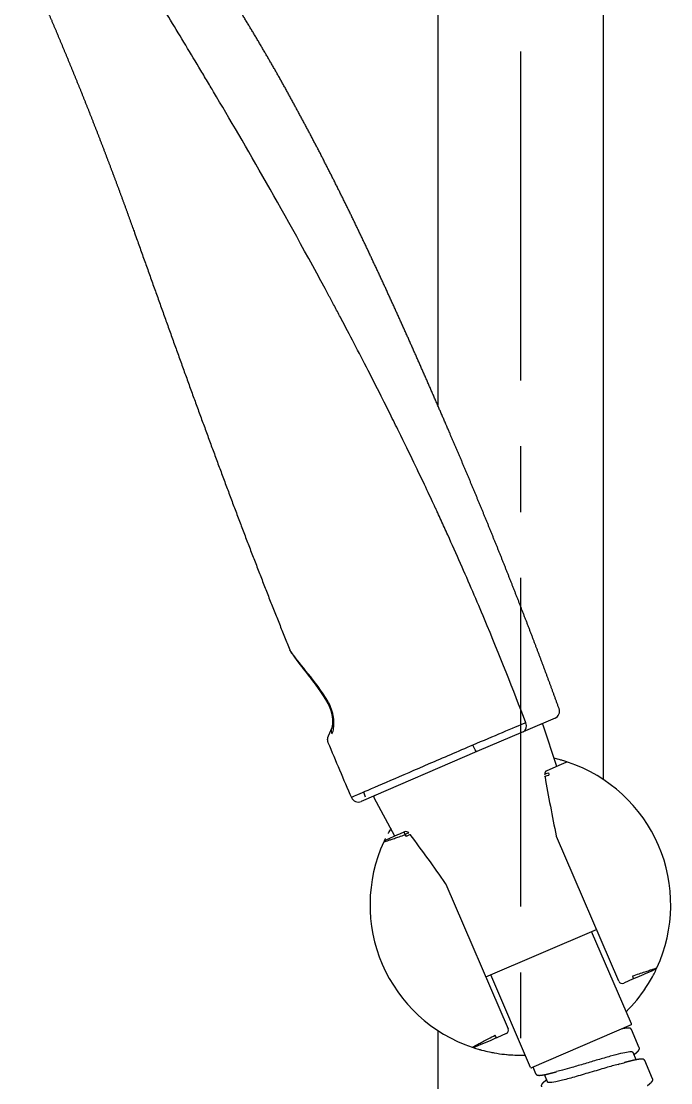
# Model space of a CAD drawing. Extents: x 1919 to 2339, y -1533 to -939.
# Drawn here: x 2243.68 to 2260.96, y -1276.34 to -1248.09 of the extents above; entities that cross this region are included whole.
import ezdxf

# ---------------------------------------------------------------- set-up
doc = ezdxf.new("R2010")
doc.units = 0
doc.header["$LTSCALE"] = 7
doc.header["$MEASUREMENT"] = 0
doc.linetypes.add('CENTER', pattern=[2, 1.25, -0.25, 0.25, -0.25])
doc.layers.add('CL', color=1, linetype='CENTER')
doc.layers.add('DWG', color=7, linetype='CONTINUOUS')

msp = doc.modelspace()

# ---------------------------------------------------------------- linework, layer by layer
at = {"layer": 'CL', "color": 1, "linetype": 'CENTER'}
msp.add_line((2256.956, -1192.901), (2256.956, -1391.304), dxfattribs=at)
at = {"layer": 'DWG'}
for p, q in [((2254.756, -1223.204), (2254.756, -1258.307)), ((2259.156, -1223.204), (2259.156, -1268.263)), ((2257.877, -1266.635), (2257.03, -1266.999)), ((2257.923, -1267.921), (2257.558, -1266.819)), ((2257.029, -1267), (2255.802, -1267.528)), ((2255.802, -1267.528), (2252.723, -1268.854)), ((2257.8, -1267.974), (2257.662, -1268.034)), ((2257.983, -1267.895), (2257.8, -1267.974)), ((2258.164, -1267.817), (2257.983, -1267.895)), ((2257.662, -1268.034), (2257.662, -1268.034)), ((2252.839, -1268.735), (2252.791, -1268.606)), ((2253.615, -1269.776), (2253.065, -1268.754)), ((2253.877, -1269.664), (2253.738, -1269.724)), ((2253.688, -1269.745), (2253.374, -1269.88)), ((2253.738, -1269.724), (2253.688, -1269.745)), ((2259.572, -1273.635), (2257.915, -1269.786)), ((2254.976, -1271.052), (2256.633, -1274.9)), ((2256.04, -1273.523), (2258.979, -1272.257)), ((2259.911, -1274.774), (2258.851, -1272.312)), ((2260.441, -1273.369), (2260.36, -1273.404)), ((2260.47, -1273.357), (2260.441, -1273.369)), ((2260.496, -1273.346), (2260.47, -1273.357)), ((2260.537, -1273.328), (2260.496, -1273.346)), ((2257.229, -1275.929), (2256.169, -1273.467)), ((2259.958, -1273.577), (2259.704, -1273.687)), ((2260.01, -1273.555), (2259.958, -1273.577)), ((2260.118, -1273.509), (2260.01, -1273.555)), ((2260.238, -1273.457), (2260.118, -1273.509)), ((2260.252, -1273.451), (2260.238, -1273.457)), ((2260.36, -1273.404), (2260.252, -1273.451)), ((2259.9, -1274.8), (2257.255, -1275.939)), ((2254.756, -1274.945), (2254.756, -1306.701)), ((2256.581, -1275.032), (2256.327, -1275.141)), ((2259.682, -1274.9), (2259.68, -1274.895)), ((2260.118, -1275.406), (2259.909, -1274.923)), ((2255.843, -1275.35), (2255.747, -1275.391)), ((2256.167, -1275.21), (2255.843, -1275.35)), ((2256.276, -1275.163), (2256.167, -1275.21)), ((2256.327, -1275.141), (2256.276, -1275.163)), ((2260.038, -1275.726), (2259.955, -1275.535)), ((2257.368, -1276.1), (2257.292, -1275.923)), ((2260.474, -1276.233), (2260.265, -1275.749)), ((2257.678, -1276.314), (2257.596, -1276.123))]:
    msp.add_line(p, q, dxfattribs=at)
for centre, radius, start, end in [((2248.754, -1266.349), 2.572, 33.9833, 36.5447), ((2249.186, -1266.052), 2.042, 32.7874, 35.6601), ((2257.798, -1266.451), 0.2, 293.3, 19.9845), ((2257.52, -1266.832), 0.04, 18.3, 113.3), ((2437.309, -1189.36), 201.176, 202.78843, 203.24265), ((2256.962, -1271.579), 3.974, 75.1968, 77.0656), ((2258.204, -1267.909), 0.1, 71.3381, 113.3), ((2256.942, -1271.647), 4.046, 71.3667, 72.0596), ((2256.956, -1271.604), 4, 335.2619, 71.3381), ((2257.701, -1268.126), 0.1, 113.3, 185.7746), ((2301.22, -1260.742), 44.241, 189.6965, 191.7718), ((2258.667, -1268.042), 0.961, 183.1363, 186.7137), ((2252.644, -1268.67), 0.2, 203.2427, 293.2997), ((2253.1, -1268.735), 0.04, 113.3, 208.3), ((2256.933, -1271.591), 3.974, 149.5343, 151.4061), ((2253.916, -1269.756), 0.1, 40.8271, 113.3027), ((2256.956, -1271.604), 4, 155.2619, 251.3381), ((2253.414, -1269.972), 0.1, 113.3039, 155.2648), ((2253.193, -1270.399), 0.96, 39.8853, 43.4658), ((2218.661, -1296.296), 44.23, 34.8302, 36.906), ((2258.007, -1269.747), 0.1, 192.0776, 203.3), ((2254.884, -1271.092), 0.1, 23.3, 34.522), ((2256.956, -1271.604), 4, 331.6345, 333.8174), ((2260.498, -1273.236), 0.1, 293.3, 335.2619), ((2259.664, -1273.595), 0.1, 203.3, 293.3), ((2256.956, -1271.604), 4, 328.4279, 331.4034), ((2256.956, -1271.604), 4, 314.7074, 326.5994), ((2259.892, -1274.782), 0.02, 293.3, 23.3), ((2256.542, -1274.94), 0.1, 293.3, 23.3), ((2255.708, -1275.299), 0.1, 251.3356, 293.2967), ((2256.967, -1271.571), 4.035, 251.3693, 252.0642), ((2256.956, -1271.604), 4, 252.7825, 254.9738), ((2256.956, -1271.604), 4, 255.1883, 258.172), ((2256.956, -1271.603), 4.001, 258.1721, 259.9991), ((2256.956, -1271.604), 4, 259.9992, 267.9265), ((2256.956, -1271.601), 4.003, 267.9281, 271.5879), ((2257.247, -1275.921), 0.02, 203.3, 293.3), ((2255.718, -1261.424), 14.927, 284.9011, 285.5336), ((2261.915, -1290.425), 14.927, 104.9011, 105.5336)]:
    msp.add_arc(centre, radius, start, end, dxfattribs=at)
at = {"layer": 'DWG', "extrusion": (0, 0, -1)}
for centre, major_axis, ratio, start_param, end_param in [((2257.701, -1268.126), (0.0995, 0.0101), 0.301085, 3.141531, 4.809117), ((2257.708, -1268.176), (0.0985, 0.0175), 0.203475, 3.141593, 4.796181), ((2253.916, -1269.756), (-0.0396, 0.0918), 0.188659, -1.311236, -0.000035), ((2253.916, -1269.756), (0.0757, 0.0654), 0.301085, 4.61569, 6.283246), ((2253.948, -1269.795), (0.0803, 0.0596), 0.203506, 4.628655, 6.283179), ((2259.919, -1273.486), (-0.0396, 0.0918), 0.125624, 1.753058, 3.141614), ((2256.287, -1275.05), (-0.0396, 0.0918), 0.125632, 3.141593, 4.530132)]:
    msp.add_ellipse(centre, major_axis=major_axis, ratio=ratio, start_param=start_param, end_param=end_param, dxfattribs=at)
at = {"layer": 'DWG'}
for points, degree, knots in [([(2257.985, -1266.383), (2257.871, -1266.069), (2257.756, -1265.757), (2257.64, -1265.444), (2257.524, -1265.132), (2257.406, -1264.82), (2257.288, -1264.508), (2257.162, -1264.178), (2257.035, -1263.849), (2256.908, -1263.52), (2256.779, -1263.191), (2256.65, -1262.862), (2256.52, -1262.534), (2256.389, -1262.206), (2256.257, -1261.879), (2256.124, -1261.551), (2255.991, -1261.225), (2255.856, -1260.898), (2255.721, -1260.572), (2255.585, -1260.246), (2255.448, -1259.921), (2255.311, -1259.596), (2255.172, -1259.271), (2255.033, -1258.947), (2254.679, -1258.129), (2254.322, -1257.312), (2253.96, -1256.495), (2253.593, -1255.679), (2253.219, -1254.865), (2252.839, -1254.054), (2252.452, -1253.246), (2252.056, -1252.443), (2251.651, -1251.644), (2251.236, -1250.851), (2250.811, -1250.065), (2250.373, -1249.286), (2249.924, -1248.516), (2249.462, -1247.754), (2248.985, -1247.001), (2248.494, -1246.26), (2247.988, -1245.529), (2247.465, -1244.81), (2246.926, -1244.104), (2246.369, -1243.411)], 1, [0, 0, 1.666711, 3.333423, 5.000134, 6.666846, 8.333557, 10.000268, 11.765396, 13.530523, 15.29565, 17.060777, 18.825904, 20.591032, 22.356159, 24.121286, 25.886413, 27.651541, 29.416668, 31.181795, 32.946922, 34.71205, 36.477177, 38.242304, 40.007431, 44.454441, 48.901451, 53.348461, 57.795472, 62.242482, 66.689492, 71.136502, 75.583512, 80.030522, 84.477532, 88.924542, 93.371552, 97.818562, 102.265572, 106.712582, 111.159592, 115.606602, 120.053613, 124.500623, 128.947633, 128.947633]), ([(2257.098, -1266.76), (2256.769, -1265.887), (2256.404, -1264.966), (2255.798, -1263.519), (2255.587, -1263.026), (2255.253, -1262.27), (2255.139, -1262.015), (2254.965, -1261.63), (2254.876, -1261.436), (2254.787, -1261.24), (2254.741, -1261.143), (2254.721, -1261.099), (2254.707, -1261.068), (2254.7, -1261.052), (2254.571, -1260.775), (2254.397, -1260.403), (2254.051, -1259.682), (2253.922, -1259.414), (2253.705, -1258.972), (2253.629, -1258.819), (2253.51, -1258.578), (2253.469, -1258.496), (2253.386, -1258.329), (2253.341, -1258.241), (2253.033, -1257.627), (2252.775, -1257.126), (2252.416, -1256.437), (2252.301, -1256.218), (2252.135, -1255.905), (2252.054, -1255.753), (2251.963, -1255.581), (2251.924, -1255.51), (2251.899, -1255.462), (2251.892, -1255.449), (2250.679, -1253.187), (2249.634, -1251.388), (2248.745, -1249.885), (2248.675, -1249.767), (2248.541, -1249.542), (2248.474, -1249.429), (2248.273, -1249.093), (2248.139, -1248.869), (2247.737, -1248.203), (2247.47, -1247.762), (2247.17, -1247.271), (2247.128, -1247.202), (2247.106, -1247.167), (2247.093, -1247.146), (2247.052, -1247.078), (2247.018, -1247.023), (2246.9, -1246.83), (2246.797, -1246.663), (2246.544, -1246.254), (2246.392, -1246.011), (2246.037, -1245.454), (2245.832, -1245.14), (2245.58, -1244.804)], 3, [0, 0, 0, 0, 0.125, 0.125, 0.1875, 0.1875, 0.21875, 0.21875, 0.234375, 0.2421875, 0.2421875, 0.2460938, 0.2460938, 0.25, 0.25, 0.3125, 0.3125, 0.34375, 0.34375, 0.359375, 0.359375, 0.3671875, 0.3671875, 0.375, 0.375, 0.4375, 0.4375, 0.46875, 0.46875, 0.484375, 0.4921875, 0.4960938, 0.4960938, 0.5, 0.5, 0.75, 0.75, 0.765625, 0.765625, 0.78125, 0.78125, 0.8125, 0.8125, 0.875, 0.875, 0.8828125, 0.8828125, 0.890625, 0.890625, 0.90625, 0.90625, 0.9375, 0.9375, 0.96875, 0.96875, 0.9999967, 0.9999967, 0.9999967, 0.9999967]), ([(2243.679, -1246.225), (2243.796, -1246.486), (2243.912, -1246.747), (2244.027, -1247.009), (2244.142, -1247.271), (2244.255, -1247.533), (2244.368, -1247.795), (2244.481, -1248.058), (2244.604, -1248.349), (2244.726, -1248.64), (2244.848, -1248.932), (2244.968, -1249.224), (2245.088, -1249.516), (2245.207, -1249.809), (2245.325, -1250.102), (2245.442, -1250.396), (2245.558, -1250.69), (2245.673, -1250.984), (2245.787, -1251.279), (2245.9, -1251.574), (2246.013, -1251.869), (2246.124, -1252.165), (2246.235, -1252.461), (2246.344, -1252.757), (2246.453, -1253.054), (2246.56, -1253.351), (2246.667, -1253.648), (2247.168, -1255.051), (2247.67, -1256.454), (2248.175, -1257.855), (2248.686, -1259.255), (2249.204, -1260.652), (2249.731, -1262.045), (2250.269, -1263.434), (2250.821, -1264.818)], 1, [0, 0, 1.42864, 2.85728, 4.28592, 5.71456, 7.1432, 8.57184, 10.00048, 11.580121, 13.159763, 14.739404, 16.319045, 17.898687, 19.478328, 21.05797, 22.637611, 24.217252, 25.796894, 27.376535, 28.956176, 30.535818, 32.115459, 33.695101, 35.274742, 36.854383, 38.434025, 40.013666, 47.461626, 54.909587, 62.357547, 69.805508, 77.253468, 84.701429, 92.149389, 99.59735, 99.59735]), ([(2250.821, -1264.818), (2250.825, -1264.827), (2250.83, -1264.837), (2250.835, -1264.846), (2250.839, -1264.853), (2250.843, -1264.858), (2250.844, -1264.86), (2250.844, -1264.86), (2250.845, -1264.861), (2250.845, -1264.861), (2250.845, -1264.861), (2250.845, -1264.861), (2250.845, -1264.862), (2250.845, -1264.862), (2250.846, -1264.863), (2250.848, -1264.865), (2250.85, -1264.868), (2250.852, -1264.871), (2250.855, -1264.876), (2250.859, -1264.881), (2250.863, -1264.887), (2250.867, -1264.893), (2250.873, -1264.901), (2250.878, -1264.909), (2250.884, -1264.918), (2250.891, -1264.928), (2250.896, -1264.937), (2250.903, -1264.946)], 1, [0, 0, 0.053488, 0.106976, 0.160464, 0.201062, 0.231519, 0.24199, 0.246039, 0.250116, 0.258251, 0.274284, 0.322281, 0.394282, 0.466282, 0.574559, 0.682835, 0.791111, 0.899387, 1.017454, 1.13552, 1.253586, 1.371653, 1.489719, 1.607785, 1.725852, 1.843918, 1.946245, 2.048572, 2.048572]), ([(2250.903, -1264.946), (2250.921, -1264.974), (2250.94, -1265.002), (2250.96, -1265.03), (2250.98, -1265.059), (2251.001, -1265.087), (2251.023, -1265.117), (2251.045, -1265.146), (2251.067, -1265.176), (2251.091, -1265.206), (2251.114, -1265.237), (2251.139, -1265.268), (2251.163, -1265.3), (2251.188, -1265.331), (2251.213, -1265.364), (2251.239, -1265.396), (2251.265, -1265.429), (2251.291, -1265.463), (2251.317, -1265.497), (2251.344, -1265.531), (2251.37, -1265.565), (2251.397, -1265.6), (2251.423, -1265.635), (2251.45, -1265.671), (2251.477, -1265.707), (2251.504, -1265.744), (2251.531, -1265.782), (2251.558, -1265.819), (2251.585, -1265.858), (2251.612, -1265.896), (2251.638, -1265.936), (2251.665, -1265.975), (2251.691, -1266.015), (2251.718, -1266.056), (2251.744, -1266.097), (2251.769, -1266.139), (2251.795, -1266.18), (2251.82, -1266.223)], 1, [0, 0, 0.258466, 0.516933, 0.775399, 1.033865, 1.292332, 1.550798, 1.809265, 2.067731, 2.326197, 2.584664, 2.84313, 3.101596, 3.360063, 3.618529, 3.876996, 4.135462, 4.393928, 4.652395, 4.910861, 5.164523, 5.418185, 5.671846, 5.925508, 6.17917, 6.432832, 6.686493, 6.940155, 7.193817, 7.447479, 7.701141, 7.954802, 8.208464, 8.462126, 8.715788, 8.969449, 9.223111, 9.476773, 9.476773]), ([(2251.82, -1266.223), (2251.829, -1266.24), (2251.839, -1266.257), (2251.848, -1266.275), (2251.857, -1266.293), (2251.865, -1266.311), (2251.874, -1266.329), (2251.881, -1266.348), (2251.889, -1266.368), (2251.897, -1266.388), (2251.904, -1266.408), (2251.911, -1266.428), (2251.917, -1266.448), (2251.923, -1266.468), (2251.928, -1266.488), (2251.933, -1266.507), (2251.937, -1266.526), (2251.941, -1266.544), (2251.945, -1266.562), (2251.948, -1266.581), (2251.951, -1266.598), (2251.953, -1266.616), (2251.955, -1266.633), (2251.957, -1266.651), (2251.958, -1266.669), (2251.959, -1266.686), (2251.96, -1266.703), (2251.96, -1266.719), (2251.96, -1266.735), (2251.96, -1266.75), (2251.959, -1266.765), (2251.958, -1266.781), (2251.957, -1266.796), (2251.955, -1266.811), (2251.954, -1266.825), (2251.952, -1266.838), (2251.95, -1266.85), (2251.947, -1266.861), (2251.945, -1266.871), (2251.943, -1266.879), (2251.941, -1266.885), (2251.939, -1266.891), (2251.937, -1266.897), (2251.936, -1266.901), (2251.934, -1266.904)], 1, [0, 0, 0.100759, 0.201518, 0.302277, 0.403037, 0.503796, 0.604555, 0.705314, 0.811765, 0.918216, 1.024667, 1.131118, 1.237569, 1.344019, 1.45047, 1.550767, 1.651063, 1.75136, 1.851656, 1.951953, 2.052249, 2.152546, 2.252842, 2.358667, 2.464492, 2.570317, 2.676141, 2.781966, 2.887791, 2.993615, 3.09944, 3.21678, 3.33412, 3.45146, 3.5688, 3.68614, 3.80348, 3.92082, 4.03816, 4.134729, 4.231297, 4.327865, 4.424433, 4.521001, 4.61757, 4.61757]), ([(2251.945, -1267.056), (2251.955, -1267.036), (2251.964, -1267.011), (2251.972, -1266.982), (2251.985, -1266.934), (2251.993, -1266.875), (2251.996, -1266.809), (2251.998, -1266.749), (2251.995, -1266.682), (2251.985, -1266.613), (2251.975, -1266.546), (2251.959, -1266.475), (2251.936, -1266.406), (2251.914, -1266.342), (2251.885, -1266.278), (2251.853, -1266.219), (2251.847, -1266.208), (2251.84, -1266.197), (2251.834, -1266.186)], 3, [0, 0, 0, 0, 0.136682, 0.136682, 0.136682, 0.368618, 0.368618, 0.368618, 0.577307, 0.577307, 0.577307, 0.777603, 0.777603, 0.777603, 0.964538, 0.964538, 0.964538, 1, 1, 1, 1]), ([(2251.934, -1266.904), (2251.926, -1266.924), (2251.918, -1266.942), (2251.91, -1266.96), (2251.903, -1266.976), (2251.896, -1266.992), (2251.889, -1267.007), (2251.883, -1267.022), (2251.877, -1267.035), (2251.872, -1267.047), (2251.866, -1267.059), (2251.862, -1267.07), (2251.857, -1267.079), (2251.853, -1267.088), (2251.85, -1267.096), (2251.847, -1267.103), (2251.845, -1267.108), (2251.843, -1267.112), (2251.841, -1267.116), (2251.84, -1267.118), (2251.839, -1267.12), (2251.839, -1267.122), (2251.838, -1267.122), (2251.838, -1267.122), (2251.838, -1267.123), (2251.838, -1267.123), (2251.838, -1267.123), (2251.838, -1267.123), (2251.838, -1267.123), (2251.838, -1267.124), (2251.837, -1267.125), (2251.837, -1267.126), (2251.833, -1267.136), (2251.829, -1267.147), (2251.826, -1267.158), (2251.824, -1267.169), (2251.822, -1267.181), (2251.821, -1267.192), (2251.821, -1267.204), (2251.821, -1267.215), (2251.822, -1267.229), (2251.825, -1267.242), (2251.828, -1267.256), (2251.832, -1267.269), (2251.837, -1267.281)], 1, [0, 0, 0.226966, 0.453932, 0.680898, 0.907864, 1.13483, 1.361796, 1.588762, 1.815728, 2.042694, 2.26966, 2.496627, 2.723593, 2.950559, 3.177525, 3.404491, 3.591506, 3.77852, 3.965535, 4.15255, 4.325729, 4.498908, 4.658025, 4.717692, 4.777358, 4.782954, 4.788249, 4.78957, 4.790892, 4.79356, 4.798874, 4.804189, 4.860416, 4.916643, 4.97287, 5.03053, 5.08819, 5.14585, 5.203511, 5.261171, 5.329108, 5.397045, 5.464982, 5.532919, 5.600856, 5.600856]), ([(2255.692, -1267.353), (2255.287, -1267.527), (2254.897, -1267.695), (2254.153, -1268.016), (2253.803, -1268.167), (2253.193, -1268.431), (2252.932, -1268.544), (2252.564, -1268.704), (2252.461, -1268.749), (2252.46, -1268.749), (2252.46, -1268.749), (2252.46, -1268.749)], 3, [0, 0, 0, 0, 0.125, 0.125, 0.25, 0.25, 0.375, 0.375, 0.5, 0.5, 0.5007302, 0.5007302, 0.5007302, 0.5007302]), ([(2258.14, -1267.784), (2258.14, -1267.783), (2258.122, -1267.778), (2258.099, -1267.771), (2258.074, -1267.763), (2258.073, -1267.763)], 3, [0.18713878, 0.18713878, 0.18713878, 0.18713878, 0.1875, 0.25, 0.25071973, 0.25071973, 0.25071973, 0.25071973]), ([(2253.344, -1269.884), (2253.344, -1269.885), (2253.338, -1269.898), (2253.327, -1269.921), (2253.323, -1269.93), (2253.323, -1269.93)], 3, [0.8744278, 0.8744278, 0.8744278, 0.8744278, 0.875, 0.9375, 1, 1, 1, 1]), ([(2253.366, -1269.84), (2253.364, -1269.843), (2253.363, -1269.846), (2253.355, -1269.863), (2253.349, -1269.874), (2253.344, -1269.884)], 3, [18.09214, 18.09214, 18.09214, 18.09214, 18.2728263, 18.2728263, 19.038782, 19.038782, 19.038782, 19.038782]), ([(2260.545, -1273.369), (2260.547, -1273.366), (2260.548, -1273.363), (2260.556, -1273.347), (2260.562, -1273.334), (2260.567, -1273.324)], 3, [18.0823706, 18.0823706, 18.0823706, 18.0823706, 18.240362, 18.240362, 19.0352989, 19.0352989, 19.0352989, 19.0352989]), ([(2259.909, -1274.923), (2259.906, -1274.916), (2259.902, -1274.911), (2259.898, -1274.906), (2259.893, -1274.901), (2259.888, -1274.898), (2259.883, -1274.894), (2259.878, -1274.892), (2259.87, -1274.889), (2259.862, -1274.886), (2259.854, -1274.885), (2259.846, -1274.884), (2259.837, -1274.883), (2259.825, -1274.882), (2259.813, -1274.882), (2259.8, -1274.883), (2259.786, -1274.884), (2259.771, -1274.885), (2259.755, -1274.887), (2259.739, -1274.89), (2259.721, -1274.892), (2259.703, -1274.896), (2259.684, -1274.899), (2259.664, -1274.903), (2259.658, -1274.905)], 1, [0, 0, 0.098664, 0.197327, 0.295991, 0.394654, 0.493318, 0.591982, 0.690645, 0.844485, 0.998324, 1.152163, 1.306003, 1.459842, 1.661125, 1.862408, 2.06369, 2.264973, 2.466256, 2.667538, 2.868821, 3.070104, 3.271386, 3.472669, 3.673952, 3.73573, 3.73573]), ([(2255.724, -1275.41), (2255.724, -1275.41), (2255.71, -1275.405), (2255.69, -1275.399), (2255.68, -1275.395), (2255.678, -1275.394)], 3, [0.8746327, 0.8746327, 0.8746327, 0.8746327, 0.875, 0.9375, 0.9784743, 0.9784743, 0.9784743, 0.9784743]), ([(2257.088, -1275.602), (2257.081, -1275.602), (2257.074, -1275.602), (2257.067, -1275.603), (2257.067, -1275.603)], 3, [0.245550305, 0.245550305, 0.245550305, 0.245550305, 0.25, 0.250298375, 0.250298375, 0.250298375, 0.250298375]), ([(2259.955, -1275.535), (2259.953, -1275.529), (2259.934, -1275.515), (2259.841, -1275.516), (2259.635, -1275.557), (2259.354, -1275.631), (2259.021, -1275.727), (2258.666, -1275.832), (2258.342, -1275.928), (2258.154, -1275.98), (2258.077, -1276)], 3, [82.174721, 82.174721, 82.174721, 82.174721, 82.310341, 82.614069, 82.917798, 83.221526, 83.525254, 83.828982, 84.13271, 84.378013, 84.378013, 84.378013, 84.378013]), ([(2259.978, -1275.587), (2259.98, -1275.586), (2259.993, -1275.576), (2260.006, -1275.567), (2260.018, -1275.557), (2260.03, -1275.548), (2260.041, -1275.54), (2260.051, -1275.531), (2260.06, -1275.523), (2260.069, -1275.515), (2260.078, -1275.507), (2260.085, -1275.499), (2260.092, -1275.491), (2260.104, -1275.477), (2260.114, -1275.461), (2260.121, -1275.444), (2260.123, -1275.426), (2260.118, -1275.406)], 1, [2.573214, 2.573214, 2.59707, 2.768816, 2.940562, 3.112308, 3.284054, 3.4558, 3.627546, 3.799292, 3.971038, 4.142784, 4.31453, 4.486276, 4.80182, 5.117364, 5.432907, 5.748451, 6.063995, 6.063995]), ([(2259.556, -1275.849), (2259.457, -1275.876), (2259.217, -1275.943), (2258.806, -1276.065), (2258.383, -1276.19), (2258.022, -1276.288), (2257.769, -1276.339), (2257.689, -1276.333), (2257.679, -1276.316), (2257.678, -1276.314)], 3, [83.113022, 83.113022, 83.113022, 83.113022, 83.429303, 83.798459, 84.167615, 84.536771, 84.905927, 85.275084, 85.316314, 85.316314, 85.316314, 85.316314]), ([(2260.265, -1275.749), (2260.262, -1275.743), (2260.258, -1275.737), (2260.254, -1275.732), (2260.249, -1275.728), (2260.244, -1275.724), (2260.239, -1275.721), (2260.234, -1275.718), (2260.226, -1275.715), (2260.218, -1275.713), (2260.21, -1275.711), (2260.202, -1275.71), (2260.193, -1275.709), (2260.181, -1275.709), (2260.169, -1275.709), (2260.156, -1275.709), (2260.142, -1275.71), (2260.127, -1275.712), (2260.111, -1275.714), (2260.095, -1275.716), (2260.077, -1275.719), (2260.059, -1275.722), (2260.04, -1275.726), (2260.02, -1275.73), (2260.001, -1275.734), (2259.981, -1275.738), (2259.96, -1275.743), (2259.939, -1275.748), (2259.917, -1275.753), (2259.894, -1275.759), (2259.87, -1275.765), (2259.846, -1275.771), (2259.821, -1275.777), (2259.795, -1275.784), (2259.769, -1275.791), (2259.743, -1275.798), (2259.715, -1275.806)], 1, [0, 0, 0.098664, 0.197327, 0.295991, 0.394654, 0.493318, 0.591982, 0.690645, 0.844485, 0.998324, 1.152163, 1.306003, 1.459842, 1.661125, 1.862407, 2.06369, 2.264973, 2.466255, 2.667538, 2.868821, 3.070103, 3.271386, 3.472669, 3.673951, 3.858158, 4.042365, 4.226572, 4.410779, 4.594986, 4.779193, 4.9634, 5.147607, 5.331814, 5.516021, 5.700228, 5.884435, 6.068642, 6.068642]), ([(2257.368, -1276.1), (2257.371, -1276.106), (2257.375, -1276.112), (2257.379, -1276.117), (2257.384, -1276.121), (2257.389, -1276.125), (2257.394, -1276.128), (2257.399, -1276.131), (2257.407, -1276.134), (2257.415, -1276.137), (2257.423, -1276.138), (2257.432, -1276.139), (2257.44, -1276.14), (2257.452, -1276.141), (2257.464, -1276.141), (2257.478, -1276.14), (2257.492, -1276.139), (2257.506, -1276.138), (2257.522, -1276.136), (2257.538, -1276.133), (2257.556, -1276.131), (2257.574, -1276.127), (2257.593, -1276.124), (2257.613, -1276.12), (2257.632, -1276.116), (2257.652, -1276.111), (2257.673, -1276.107), (2257.694, -1276.102), (2257.717, -1276.096), (2257.74, -1276.091), (2257.763, -1276.085), (2257.787, -1276.079), (2257.812, -1276.072), (2257.838, -1276.065), (2257.864, -1276.058), (2257.891, -1276.051), (2257.918, -1276.044)], 1, [0, 0, 0.098664, 0.197327, 0.295991, 0.394654, 0.493318, 0.591981, 0.690645, 0.844484, 0.998323, 1.152163, 1.306002, 1.459841, 1.661124, 1.862406, 2.063689, 2.264972, 2.466254, 2.667537, 2.868819, 3.070102, 3.271384, 3.472667, 3.67395, 3.858157, 4.042364, 4.226571, 4.410778, 4.594985, 4.779192, 4.963399, 5.147606, 5.331813, 5.516021, 5.700228, 5.884435, 6.068642, 6.068642]), ([(2257.655, -1276.262), (2257.653, -1276.264), (2257.64, -1276.273), (2257.627, -1276.283), (2257.615, -1276.292), (2257.603, -1276.301), (2257.593, -1276.31), (2257.582, -1276.319), (2257.573, -1276.327), (2257.564, -1276.335), (2257.556, -1276.343), (2257.548, -1276.351), (2257.541, -1276.358), (2257.529, -1276.373), (2257.519, -1276.388), (2257.512, -1276.405), (2257.511, -1276.424), (2257.516, -1276.444)], 1, [2.573214, 2.573214, 2.597065, 2.768811, 2.940557, 3.112303, 3.284049, 3.455795, 3.627541, 3.799287, 3.971033, 4.142779, 4.314525, 4.486271, 4.801816, 5.11736, 5.432905, 5.74845, 6.063995, 6.063995]), ([(2260.334, -1276.414), (2260.336, -1276.412), (2260.349, -1276.403), (2260.362, -1276.393), (2260.374, -1276.384), (2260.386, -1276.375), (2260.397, -1276.366), (2260.407, -1276.358), (2260.416, -1276.349), (2260.425, -1276.341), (2260.434, -1276.333), (2260.441, -1276.325), (2260.448, -1276.318), (2260.46, -1276.304), (2260.47, -1276.288), (2260.477, -1276.271), (2260.479, -1276.253), (2260.474, -1276.233)], 1, [2.573214, 2.573214, 2.597069, 2.768815, 2.940561, 3.112307, 3.284053, 3.455799, 3.627545, 3.799291, 3.971037, 4.142783, 4.314529, 4.486275, 4.801819, 5.117363, 5.432907, 5.748451, 6.063995, 6.063995])]:
    msp.add_open_spline(points, degree=degree, knots=knots, dxfattribs=at)
for points in [[(2250.887, -1264.912), (2250.891, -1264.924), (2250.896, -1264.935), (2250.903, -1264.946)], [(2251.834, -1266.186), (2251.504, -1265.635), (2251.097, -1265.225), (2250.887, -1264.912)], [(2257.098, -1266.76), (2256.772, -1266.897), (2256.218, -1267.131), (2255.692, -1267.353)], [(2257.03, -1266.999), (2257.104, -1266.967), (2257.136, -1266.855), (2257.099, -1266.76)], [(2251.935, -1266.905), (2251.915, -1266.952), (2251.918, -1267.008), (2251.945, -1267.056)], [(2255.802, -1267.528), (2255.786, -1267.535), (2255.733, -1267.451), (2255.692, -1267.353)], [(2257.991, -1267.74), (2257.987, -1267.739), (2257.982, -1267.738), (2257.978, -1267.737)], [(2258.073, -1267.763), (2258.049, -1267.756), (2258.021, -1267.748), (2257.991, -1267.74)], [(2258.188, -1267.799), (2258.175, -1267.794), (2258.159, -1267.789), (2258.14, -1267.784)], [(2258.236, -1267.814), (2258.236, -1267.814), (2258.236, -1267.814), (2258.236, -1267.814)], [(2253.444, -1269.689), (2253.442, -1269.694), (2253.439, -1269.698), (2253.437, -1269.702)], [(2253.323, -1269.93), (2253.323, -1269.93), (2253.329, -1269.928), (2253.359, -1269.918), (2253.413, -1269.899), (2253.493, -1269.872), (2253.599, -1269.837), (2253.73, -1269.793), (2253.834, -1269.758), (2253.889, -1269.739)], [(2259.937, -1273.497), (2260, -1273.476), (2260.12, -1273.436), (2260.27, -1273.386), (2260.392, -1273.345), (2260.484, -1273.314), (2260.547, -1273.292), (2260.581, -1273.28), (2260.589, -1273.278), (2260.589, -1273.278)], [(2260.468, -1273.519), (2260.47, -1273.514), (2260.473, -1273.509), (2260.476, -1273.504)], [(2260.208, -1273.933), (2260.239, -1273.89), (2260.268, -1273.847), (2260.295, -1273.806)], [(2260.295, -1273.806), (2260.32, -1273.769), (2260.343, -1273.733), (2260.364, -1273.698)], [(2255.676, -1275.394), (2255.676, -1275.394), (2255.683, -1275.39), (2255.715, -1275.373), (2255.773, -1275.342), (2255.859, -1275.297), (2255.973, -1275.236), (2256.113, -1275.162), (2256.224, -1275.103), (2256.283, -1275.071)], [(2255.724, -1275.41), (2255.737, -1275.414), (2255.753, -1275.419), (2255.772, -1275.425)], [(2255.839, -1275.445), (2255.863, -1275.452), (2255.89, -1275.459), (2255.919, -1275.467)], [(2255.919, -1275.467), (2255.924, -1275.469), (2255.928, -1275.47), (2255.933, -1275.471)], [(2256.588, -1275.587), (2256.659, -1275.594), (2256.733, -1275.599), (2256.811, -1275.601)]]:
    msp.add_open_spline(points, degree=3, dxfattribs=at)

doc.saveas('drawing.dxf')
